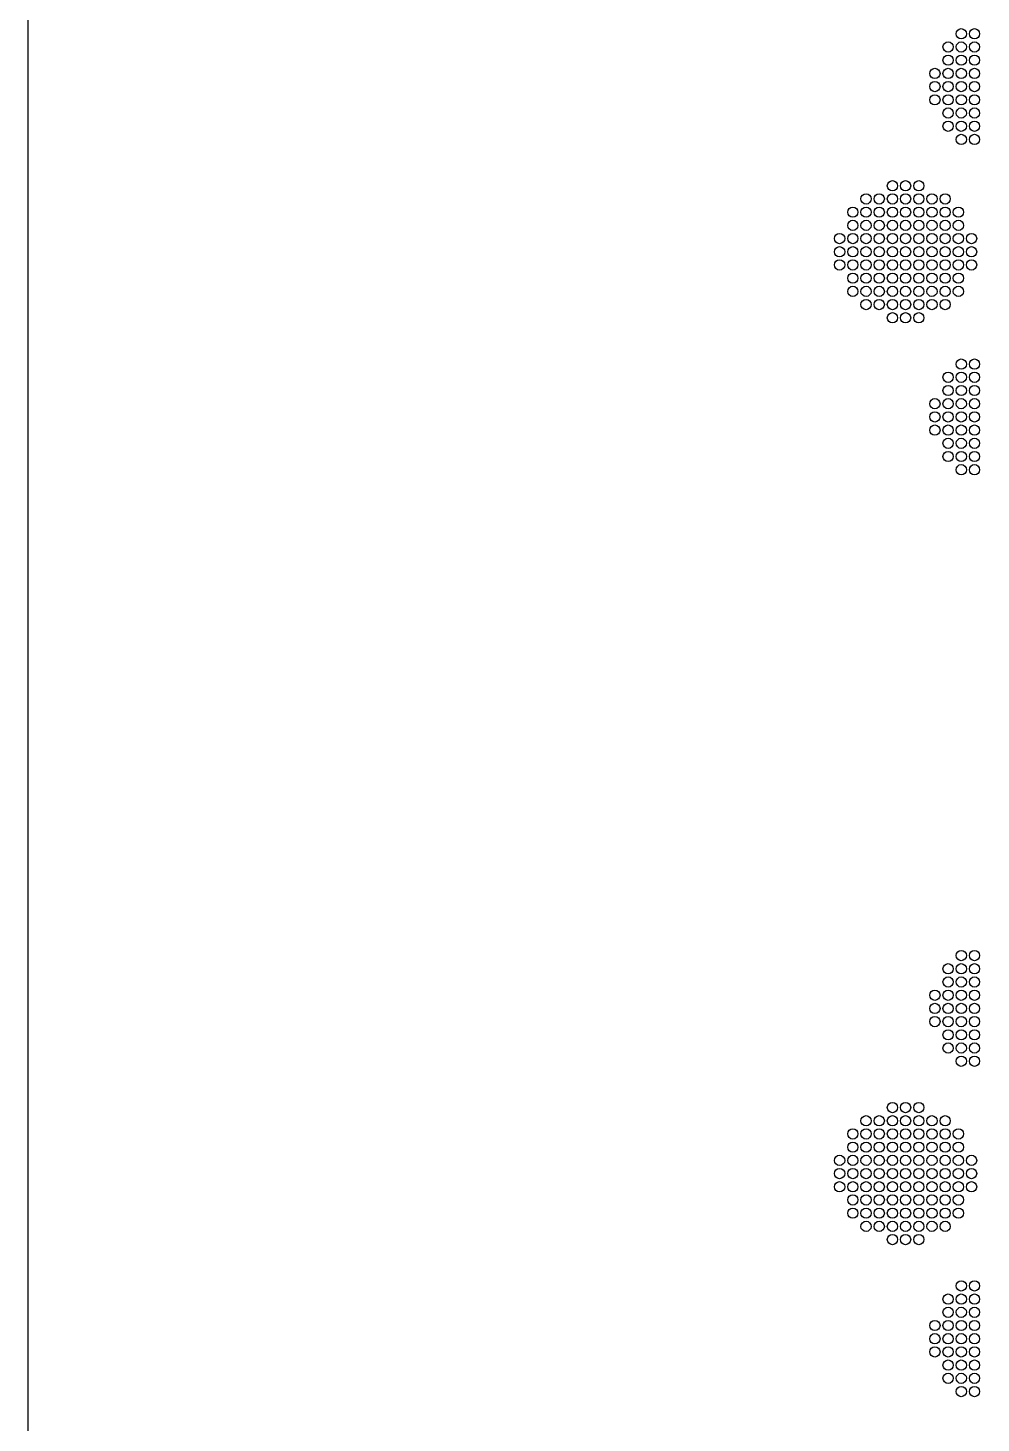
# Model space of a CAD drawing. Extents: x -49 to 54, y -38 to 38.
# Drawn here: x -49.4 to -42.9, y -18.98 to -9.47 of the extents above; entities that cross this region are included whole.
import ezdxf

# ---------------------------------------------------------------- set-up
doc = ezdxf.new("R2010")
doc.units = 0
doc.layers.add('LOWER_ELECTRODE', color=1, linetype='CONTINUOUS')
doc.layers.add('OUTLINE', color=7, linetype='CONTINUOUS')

msp = doc.modelspace()

# ---------------------------------------------------------------- linework, layer by layer
at = {"layer": 'LOWER_ELECTRODE'}
for centre in [(-43.0339, -9.5107), (-42.9439, -9.5107), (-43.1239, -9.6007), (-43.0339, -9.6007), (-42.9439, -9.6007), (-43.1239, -9.6907), (-43.0339, -9.6907), (-42.9439, -9.6907), (-43.2139, -9.7807), (-43.1239, -9.7807), (-43.0339, -9.7807), (-42.9439, -9.7807), (-43.2139, -9.8707), (-43.1239, -9.8707), (-43.0339, -9.8707), (-42.9439, -9.8707), (-43.2139, -9.9607), (-43.1239, -9.9607), (-43.0339, -9.9607), (-42.9439, -9.9607), (-43.1239, -10.0507), (-43.0339, -10.0507), (-42.9439, -10.0507), (-43.1239, -10.1407), (-43.0339, -10.1407), (-42.9439, -10.1407), (-43.0339, -10.2307), (-42.9439, -10.2307), (-43.5039, -10.5465), (-43.4139, -10.5465), (-43.3239, -10.5465), (-43.6839, -10.6365), (-43.5939, -10.6365), (-43.5039, -10.6365), (-43.4139, -10.6365), (-43.3239, -10.6365), (-43.2339, -10.6365), (-43.1439, -10.6365), (-43.7739, -10.7265), (-43.6839, -10.7265), (-43.5939, -10.7265), (-43.5039, -10.7265), (-43.4139, -10.7265), (-43.3239, -10.7265), (-43.2339, -10.7265), (-43.1439, -10.7265), (-43.0539, -10.7265), (-43.7739, -10.8165), (-43.6839, -10.8165), (-43.5939, -10.8165), (-43.5039, -10.8165), (-43.4139, -10.8165), (-43.3239, -10.8165), (-43.2339, -10.8165), (-43.1439, -10.8165), (-43.0539, -10.8165), (-43.8639, -10.9065), (-43.7739, -10.9065), (-43.6839, -10.9065), (-43.5939, -10.9065), (-43.5039, -10.9065), (-43.4139, -10.9065), (-43.3239, -10.9065), (-43.2339, -10.9065), (-43.1439, -10.9065), (-43.0539, -10.9065), (-42.9639, -10.9065), (-43.8639, -10.9965), (-43.7739, -10.9965), (-43.6839, -10.9965), (-43.5939, -10.9965), (-43.5039, -10.9965), (-43.4139, -10.9965), (-43.3239, -10.9965), (-43.2339, -10.9965), (-43.1439, -10.9965), (-43.0539, -10.9965), (-42.9639, -10.9965), (-43.8639, -11.0865), (-43.7739, -11.0865), (-43.6839, -11.0865), (-43.5939, -11.0865), (-43.5039, -11.0865), (-43.4139, -11.0865), (-43.3239, -11.0865), (-43.2339, -11.0865), (-43.1439, -11.0865), (-43.0539, -11.0865), (-42.9639, -11.0865), (-43.7739, -11.1765), (-43.6839, -11.1765), (-43.5939, -11.1765), (-43.5039, -11.1765), (-43.4139, -11.1765), (-43.3239, -11.1765), (-43.2339, -11.1765), (-43.1439, -11.1765), (-43.0539, -11.1765), (-43.7739, -11.2665), (-43.6839, -11.2665), (-43.5939, -11.2665), (-43.5039, -11.2665), (-43.4139, -11.2665), (-43.3239, -11.2665), (-43.2339, -11.2665), (-43.1439, -11.2665), (-43.0539, -11.2665), (-43.6839, -11.3565), (-43.5939, -11.3565), (-43.5039, -11.3565), (-43.5039, -11.4465), (-43.4139, -11.3565), (-43.4139, -11.4465), (-43.3239, -11.3565), (-43.3239, -11.4465), (-43.2339, -11.3565), (-43.1439, -11.3565), (-43.0339, -11.7623), (-42.9439, -11.7623), (-43.1239, -11.8523), (-43.0339, -11.8523), (-42.9439, -11.8523), (-43.1239, -11.9423), (-43.0339, -11.9423), (-42.9439, -11.9423), (-43.2139, -12.0323), (-43.1239, -12.0323), (-43.0339, -12.0323), (-42.9439, -12.0323), (-43.2139, -12.1223), (-43.1239, -12.1223), (-43.0339, -12.1223), (-42.9439, -12.1223), (-43.2139, -12.2123), (-43.1239, -12.2123), (-43.1239, -12.3023), (-43.0339, -12.2123), (-43.0339, -12.3023), (-42.9439, -12.2123), (-42.9439, -12.3023), (-43.1239, -12.3923), (-43.0339, -12.3923), (-42.9439, -12.3923), (-43.0339, -12.4823), (-42.9439, -12.4823), (-43.0339, -15.7944), (-42.9439, -15.7944), (-43.1239, -15.8844), (-43.0339, -15.8844), (-42.9439, -15.8844), (-43.1239, -15.9744), (-43.0339, -15.9744), (-42.9439, -15.9744), (-43.2139, -16.0644), (-43.1239, -16.0644), (-43.0339, -16.0644), (-42.9439, -16.0644), (-43.2139, -16.1544), (-43.1239, -16.1544), (-43.0339, -16.1544), (-42.9439, -16.1544), (-43.2139, -16.2444), (-43.1239, -16.2444), (-43.0339, -16.2444), (-42.9439, -16.2444), (-43.1239, -16.3344), (-43.0339, -16.3344), (-42.9439, -16.3344), (-43.1239, -16.4244), (-43.0339, -16.4244), (-42.9439, -16.4244), (-43.0339, -16.5144), (-42.9439, -16.5144), (-43.5039, -16.8302), (-43.4139, -16.8302), (-43.3239, -16.8302), (-43.6839, -16.9202), (-43.5939, -16.9202), (-43.5039, -16.9202), (-43.4139, -16.9202), (-43.3239, -16.9202), (-43.2339, -16.9202), (-43.1439, -16.9202), (-43.7739, -17.0102), (-43.6839, -17.0102), (-43.5939, -17.0102), (-43.5039, -17.0102), (-43.4139, -17.0102), (-43.3239, -17.0102), (-43.2339, -17.0102), (-43.1439, -17.0102), (-43.0539, -17.0102), (-43.7739, -17.1002), (-43.6839, -17.1002), (-43.5939, -17.1002), (-43.5039, -17.1002), (-43.4139, -17.1002), (-43.3239, -17.1002), (-43.2339, -17.1002), (-43.1439, -17.1002), (-43.0539, -17.1002), (-43.8639, -17.1902), (-43.7739, -17.1902), (-43.6839, -17.1902), (-43.5939, -17.1902), (-43.5039, -17.1902), (-43.4139, -17.1902), (-43.3239, -17.1902), (-43.2339, -17.1902), (-43.1439, -17.1902), (-43.0539, -17.1902), (-42.9639, -17.1902), (-43.8639, -17.2802), (-43.7739, -17.2802), (-43.6839, -17.2802), (-43.5939, -17.2802), (-43.5039, -17.2802), (-43.4139, -17.2802), (-43.3239, -17.2802), (-43.2339, -17.2802), (-43.1439, -17.2802), (-43.0539, -17.2802), (-42.9639, -17.2802), (-43.8639, -17.3702), (-43.7739, -17.3702), (-43.6839, -17.3702), (-43.5939, -17.3702), (-43.5039, -17.3702), (-43.4139, -17.3702), (-43.3239, -17.3702), (-43.2339, -17.3702), (-43.1439, -17.3702), (-43.0539, -17.3702), (-42.9639, -17.3702), (-43.7739, -17.4602), (-43.6839, -17.4602), (-43.5939, -17.4602), (-43.5039, -17.4602), (-43.4139, -17.4602), (-43.3239, -17.4602), (-43.2339, -17.4602), (-43.1439, -17.4602), (-43.0539, -17.4602), (-43.7739, -17.5502), (-43.6839, -17.5502), (-43.5939, -17.5502), (-43.5039, -17.5502), (-43.4139, -17.5502), (-43.3239, -17.5502), (-43.2339, -17.5502), (-43.1439, -17.5502), (-43.0539, -17.5502), (-43.6839, -17.6402), (-43.5939, -17.6402), (-43.5039, -17.6402), (-43.4139, -17.6402), (-43.3239, -17.6402), (-43.2339, -17.6402), (-43.1439, -17.6402), (-43.5039, -17.7302), (-43.4139, -17.7302), (-43.3239, -17.7302), (-43.0339, -18.0461), (-42.9439, -18.0461), (-43.1239, -18.1361), (-43.0339, -18.1361), (-42.9439, -18.1361), (-43.1239, -18.2261), (-43.0339, -18.2261), (-42.9439, -18.2261), (-43.2139, -18.3161), (-43.1239, -18.3161), (-43.0339, -18.3161), (-42.9439, -18.3161), (-43.2139, -18.4061), (-43.1239, -18.4061), (-43.0339, -18.4061), (-42.9439, -18.4061), (-43.2139, -18.4961), (-43.1239, -18.4961), (-43.0339, -18.4961), (-42.9439, -18.4961), (-43.1239, -18.5861), (-43.0339, -18.5861), (-42.9439, -18.5861), (-43.1239, -18.6761), (-43.0339, -18.6761), (-43.0339, -18.7661), (-42.9439, -18.6761), (-42.9439, -18.7661)]:
    msp.add_circle(centre, 0.035, dxfattribs=at)
at = {"layer": 'OUTLINE'}
msp.add_lwpolyline([(-49.4, -36.45, -0.414214), (-47.85, -38), (52.85, -38, -0.414214), (54.4, -36.45), (54.4, -28), (51.4, -28), (51.4, 28), (54.4, 28), (54.4, 36.45, -0.414214), (52.85, 38), (-47.85, 38, -0.414214), (-49.4, 36.45)], format="xyb", close=True, dxfattribs=at)

doc.saveas('drawing.dxf')
